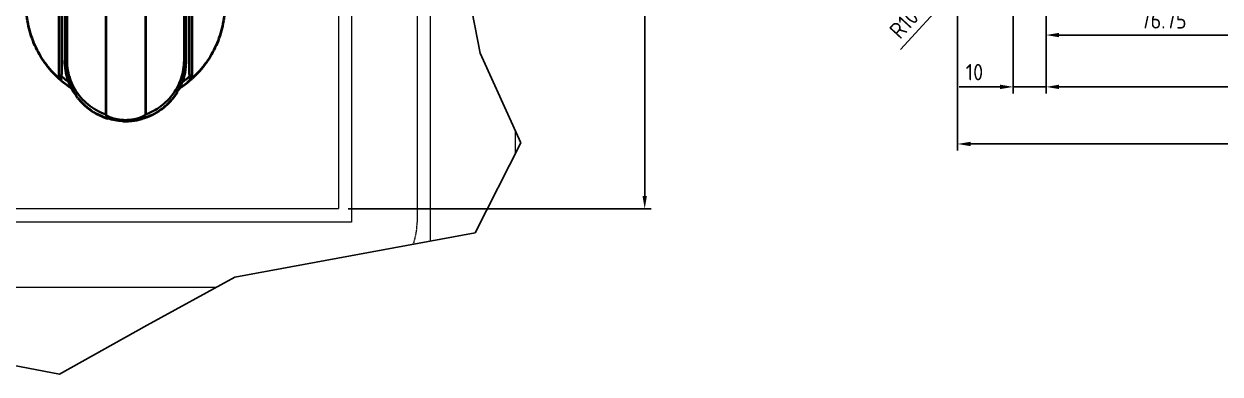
# Model space of a CAD drawing. Header units: millimetres. Extents: x 0 to 2378, y 0 to 1682.
# Drawn here: x 582.7 to 947.8, y 1176.7 to 1283.5 of the extents above; entities that cross this region are included whole.
import ezdxf

# ---------------------------------------------------------------- set-up
doc = ezdxf.new("R2010")
doc.units = ezdxf.units.MM
doc.header["$LTSCALE"] = 2
doc.linetypes.add('DASHED', pattern=[0.2067, 0.1654, -0.0413])
for name, color, linetype, lineweight, true_color in [('가려진 것(ISO)', 2, 'DASHED', 18, 0xffff00), ('가시적인 것(ISO)', 3, 'Continuous', 40, 0x00ff00), ('가시적인 좁은 것(ISO)', 3, 'Continuous', 35, 0x00ff00), ('치수(ISO)', 2, 'Continuous', 25, 0xffff00)]:
    doc.layers.add(name, color=color, linetype=linetype, lineweight=lineweight, true_color=true_color)
doc.layers.add('끊기 선(JIS)', color=7, linetype='Continuous', lineweight=25)
doc.styles.add('치수 텍스트_PSTEK_POSCO', font='isocp.shx')
doc.dimstyles.new('치수_PSTEK_POSCO', dxfattribs={"dimscale": 2, "dimtxt": 2.5, "dimasz": 2, "dimexe": 1, "dimexo": 1.5, "dimgap": 1, "dimtad": 1, "dimrnd": 1e-08, "dimdsep": 46, "dimtxsty": '치수 텍스트_PSTEK_POSCO', "dimcen": 0.09, "dimdle": 10, "dimclrd": 7, "dimclre": 7, "dimclrt": 2, "dimadec": 1, "dimazin": 2, "dimtfac": 1, "dimtmove": 0, "dimatfit": 3, "dimfxl": 1, "dimtolj": 1, "dimlwd": -1, "dimlwe": -1, "dimarcsym": 0})

# ---------------------------------------------------------------- blocks, each defined once
blk = doc.blocks.new('*D95')
at = {"layer": 'Defpoints', "color": 0, "transparency": 16777216}
for p in [(678.73, 1529.05), (678.73, 1227.05), (772.19, 1227.05)]:
    blk.add_point(p, dxfattribs=at)
at = {"layer": '치수(ISO)', "color": 7, "transparency": 16777216}
for p, q in [((681.73, 1529.05), (774.19, 1529.05)), ((772.19, 1525.05), (772.19, 1231.05)), ((681.73, 1227.05), (774.19, 1227.05))]:
    blk.add_line(p, q, dxfattribs=at)
for points in [[(771.53, 1525.05), (772.86, 1525.05), (772.19, 1529.05)], [(771.53, 1231.05), (772.86, 1231.05), (772.19, 1227.05)]]:
    blk.add_solid(points, dxfattribs=at)
at = {"layer": '치수(ISO)', "color": 2, "transparency": 16777216, "insert": (767.69, 1385.55), "char_height": 5, "attachment_point": 4, "rotation": 90, "style": '치수 텍스트_PSTEK_POSCO'}
blk.add_mtext('\\A1;151', dxfattribs=at)
blk = doc.blocks.new('*D124')
at = {"layer": 'Defpoints', "color": 0, "transparency": 16777216}
for p in [(894.67, 1324.29), (1150.67, 1324.29), (1150.67, 1264.29)]:
    blk.add_point(p, dxfattribs=at)
at = {"layer": '치수(ISO)', "color": 7, "transparency": 16777216}
for p, q in [((894.67, 1321.29), (894.67, 1262.29)), ((1150.67, 1321.29), (1150.67, 1262.29)), ((898.67, 1264.29), (1146.67, 1264.29))]:
    blk.add_line(p, q, dxfattribs=at)
for points in [[(898.67, 1264.96), (898.67, 1263.62), (894.67, 1264.29)], [(1146.67, 1264.96), (1146.67, 1263.62), (1150.67, 1264.29)]]:
    blk.add_solid(points, dxfattribs=at)
at = {"layer": '치수(ISO)', "color": 2, "transparency": 16777216, "insert": (1017.98, 1268.79), "char_height": 5, "attachment_point": 4, "style": '치수 텍스트_PSTEK_POSCO'}
blk.add_mtext('\\A1;256', dxfattribs=at)
blk = doc.blocks.new('*D126')
at = {"layer": 'Defpoints', "color": 0, "transparency": 16777216}
for p in [(884.67, 1324.29), (894.67, 1324.29), (894.67, 1264.29)]:
    blk.add_point(p, dxfattribs=at)
at = {"layer": '치수(ISO)', "color": 7, "transparency": 16777216}
for p, q in [((884.67, 1321.29), (884.67, 1262.29)), ((894.67, 1321.29), (894.67, 1262.29)), ((880.67, 1264.29), (868.17, 1264.29)), ((894.67, 1264.29), (884.67, 1264.29)), ((898.67, 1264.29), (902.67, 1264.29))]:
    blk.add_line(p, q, dxfattribs=at)
for points in [[(880.67, 1264.96), (880.67, 1263.62), (884.67, 1264.29)], [(898.67, 1264.96), (898.67, 1263.62), (894.67, 1264.29)]]:
    blk.add_solid(points, dxfattribs=at)
at = {"layer": '치수(ISO)', "color": 2, "transparency": 16777216, "insert": (870.17, 1268.79), "char_height": 5, "attachment_point": 4, "style": '치수 텍스트_PSTEK_POSCO'}
blk.add_mtext('\\A1;10', dxfattribs=at)
blk = doc.blocks.new('*D127')
at = {"layer": 'Defpoints', "color": 0, "transparency": 16777216}
for p in [(894.67, 1324.29), (887.92, 1316.91)]:
    blk.add_point(p, dxfattribs=at)
at = {"layer": '치수(ISO)', "color": 7, "transparency": 16777216}
blk.add_line((850.25, 1275.73), (885.22, 1313.96), dxfattribs=at)
blk.add_solid([(884.73, 1314.41), (885.71, 1313.51), (887.92, 1316.91)], dxfattribs=at)
at = {"layer": '치수(ISO)', "color": 2, "transparency": 16777216, "insert": (848.28, 1280.25), "char_height": 5, "attachment_point": 4, "rotation": 47.5454, "style": '치수 텍스트_PSTEK_POSCO'}
blk.add_mtext('\\A1;R10', dxfattribs=at)
blk = doc.blocks.new('*D128')
at = {"layer": 'Defpoints', "color": 0, "transparency": 16777216}
for p in [(867.67, 1296.79), (1177.67, 1296.79), (1177.67, 1246.88)]:
    blk.add_point(p, dxfattribs=at)
at = {"layer": '치수(ISO)', "color": 7, "transparency": 16777216}
for p, q in [((867.67, 1293.79), (867.67, 1244.88)), ((1177.67, 1293.79), (1177.67, 1244.88)), ((871.67, 1246.88), (1173.67, 1246.88))]:
    blk.add_line(p, q, dxfattribs=at)
for points in [[(871.67, 1247.54), (871.67, 1246.21), (867.67, 1246.88)], [(1173.67, 1247.54), (1173.67, 1246.21), (1177.67, 1246.88)]]:
    blk.add_solid(points, dxfattribs=at)
at = {"layer": '치수(ISO)', "color": 2, "transparency": 16777216, "insert": (1018.67, 1251.38), "char_height": 5, "attachment_point": 4, "style": '치수 텍스트_PSTEK_POSCO'}
blk.add_mtext('\\A1;310', dxfattribs=at)
blk = doc.blocks.new('*D130')
at = {"layer": 'Defpoints', "color": 0, "transparency": 16777216}
for p in [(971.42, 1340.79), (894.67, 1324.29), (894.67, 1280.1)]:
    blk.add_point(p, dxfattribs=at)
at = {"layer": '치수(ISO)', "color": 7, "transparency": 16777216}
for p, q in [((971.42, 1337.79), (971.42, 1278.1)), ((894.67, 1321.29), (894.67, 1278.1)), ((967.42, 1280.1), (898.67, 1280.1))]:
    blk.add_line(p, q, dxfattribs=at)
for points in [[(898.67, 1280.77), (898.67, 1279.44), (894.67, 1280.1)], [(967.42, 1280.77), (967.42, 1279.44), (971.42, 1280.1)]]:
    blk.add_solid(points, dxfattribs=at)
at = {"layer": '치수(ISO)', "color": 2, "transparency": 16777216, "insert": (923.44, 1284.6), "char_height": 5, "attachment_point": 4, "style": '치수 텍스트_PSTEK_POSCO'}
blk.add_mtext('\\A1;76.75', dxfattribs=at)

msp = doc.modelspace()

# ---------------------------------------------------------------- linework, layer by layer
at = {"layer": '가려진 것(ISO)'}
for p, q in [((682.7266, 1533.0478), (682.7266, 1223.0478)), ((702.7266, 1533.0478), (702.7266, 1223.0478)), ((678.7266, 1529.0478), (678.7266, 1227.0478)), ((706.7266, 1526.0335), (706.7266, 1217.2455)), ((732.7266, 1244.0399), (732.7266, 1250.7617)), ((678.7266, 1227.0478), (174.7266, 1227.0478)), ((682.7266, 1223.0478), (170.7266, 1223.0478)), ((641.3303, 1203.0478), (305.1734, 1203.0478))]:
    msp.add_line(p, q, dxfattribs=at)
msp.add_arc((682.7266, 1223.0478), 20, 340.23929, 0, dxfattribs=at)
at = {"layer": '가시적인 것(ISO)'}
for p, q in [((595.2266, 1449.0478), (595.2266, 1272.3478)), ((632.2266, 1272.3473), (632.2266, 1449.0481)), ((607.6807, 1300.9774), (607.6804, 1255.8821)), ((619.7726, 1300.9774), (619.7725, 1255.8824)), ((594.2266, 1289.054), (594.2266, 1268.0322)), ((633.2266, 1268.0322), (633.2266, 1289.0568))]:
    msp.add_line(p, q, dxfattribs=at)
for centre, major_axis, ratio, start_param, end_param in [((593.5937, 1268.1003), (-0.0427, 1.3134), 0.48079044, 4.24002372, 4.64485713), ((633.8582, 1268.0996), (0.0422, 1.3119), 0.48032831, 1.63765053, 2.04293207)]:
    msp.add_ellipse(centre, major_axis=major_axis, ratio=ratio, start_param=start_param, end_param=end_param, dxfattribs=at)
for points, knots in [([(593.3834, 1266.8887), (591.8379, 1268.2896), (590.4408, 1269.847), (587.9895, 1273.2245), (586.9422, 1275.0352), (585.237, 1278.8435), (584.5841, 1280.8296), (583.9196, 1283.8853), (583.7509, 1284.9146), (583.5207, 1286.986), (583.4592, 1288.0278), (583.4517, 1289.0694)], [-1.25220925, -1.25220925, -1.25220925, -1.25220925, -0.93896824, -0.93896824, -0.62576145, -0.62576145, -0.3126285, -0.3126285, -0.1562493, -0.1562493, -0.000001, -0.000001, -0.000001, -0.000001]), ([(644.0016, 1289.0694), (643.9941, 1288.0276), (643.9325, 1286.9856), (643.7023, 1284.9138), (643.5335, 1283.8842), (642.8687, 1280.828), (642.2156, 1278.8415), (640.51, 1275.0333), (639.4628, 1273.2231), (637.0119, 1269.8463), (635.6151, 1268.2893), (634.0699, 1266.8887)], [-1.25078986, -1.25078986, -1.25078986, -1.25078986, -1.09468686, -1.09468686, -0.93845387, -0.93845387, -0.62561404, -0.62561404, -0.31282474, -0.31282474, -0.00000088, -0.00000088, -0.00000088, -0.00000088]), ([(599.1999, 1260.8926), (597.9462, 1262.4824), (596.94, 1264.3088), (595.5858, 1268.1773), (595.2267, 1270.2776), (595.2266, 1272.3478)], [0, 0, 0, 0, 0.307930439, 0.307930439, 0.618472801, 0.618472801, 0.618472801, 0.618472801]), ([(631.9192, 1268.9893), (631.9197, 1268.9923), (631.9203, 1268.9953), (631.9208, 1268.9983), (631.9696, 1269.2629), (632.0126, 1269.5288), (632.0498, 1269.7957), (632.1672, 1270.639), (632.2265, 1271.4927), (632.2266, 1272.3473)], [0.9410152222, 0.9410152222, 0.9410152222, 0.9410152222, 0.9411764706, 0.9411764706, 0.9411764706, 0.9553207522, 0.9553207522, 0.9553207522, 1, 1, 1, 1]), ([(594.2246, 1266.1541), (594.2175, 1266.16), (594.1923, 1266.1811), (594.1292, 1266.2346), (594.1043, 1266.2557), (594.0338, 1266.3158), (593.984, 1266.3585), (593.8482, 1266.4758), (593.7544, 1266.5576), (593.5615, 1266.7282), (593.4684, 1266.8116), (593.3834, 1266.8887)], [-0.0707812005, -0.0707812005, -0.0707812005, -0.0707812005, -0.0554619635, -0.0554619635, -0.0476429769, -0.0476429769, -0.0354768856, -0.0354768856, -0.0172173939, -0.0172173939, -0.0000010422, -0.0000010422, -0.0000010422, -0.0000010422]), ([(594.2246, 1266.1541), (594.2208, 1266.1572), (594.2126, 1266.1699), (594.1919, 1266.2095), (594.1787, 1266.2384), (594.138, 1266.3418), (594.1076, 1266.4395), (594.068, 1266.6688), (594.054, 1266.831), (594.1005, 1267.2019), (594.1417, 1267.3612), (594.1755, 1267.521)], [0.000001, 0.000001, 0.000001, 0.000001, 0.0081161226, 0.0081161226, 0.0172801377, 0.0172801377, 0.0368124179, 0.0368124179, 0.0561770731, 0.0561770731, 0.0720283438, 0.0720283438, 0.0720283438, 0.0720283438]), ([(633.2778, 1267.521), (633.3116, 1267.3613), (633.3527, 1267.2021), (633.3992, 1266.8314), (633.3853, 1266.6692), (633.3457, 1266.4398), (633.3153, 1266.3419), (633.2746, 1266.2385), (633.2614, 1266.2095), (633.2406, 1266.1699), (633.2324, 1266.1572), (633.2287, 1266.1541)], [0.000001, 0.000001, 0.000001, 0.000001, 0.024489744, 0.024489744, 0.054427799, 0.054427799, 0.084635184, 0.084635184, 0.09880659, 0.09880659, 0.111353737, 0.111353737, 0.111353737, 0.111353737]), ([(633.2287, 1266.1541), (633.2358, 1266.16), (633.2609, 1266.1811), (633.324, 1266.2346), (633.349, 1266.2557), (633.4194, 1266.3158), (633.4692, 1266.3585), (633.6051, 1266.4758), (633.6989, 1266.5576), (633.8918, 1266.7282), (633.9848, 1266.8116), (634.0699, 1266.8887)], [0.0000018341, 0.0000018341, 0.0000018341, 0.0000018341, 0.015415401, 0.015415401, 0.0232826604, 0.0232826604, 0.0355238411, 0.0355238411, 0.0538959094, 0.0538959094, 0.0712183108, 0.0712183108, 0.0712183108, 0.0712183108]), ([(594.2246, 1266.1541), (594.9046, 1265.5819), (595.9068, 1264.8114), (596.9544, 1264.1057), (597.2685, 1263.9024)], [0, 0, 0, 0, 0.176054506, 0.250168, 0.250168, 0.250168, 0.250168]), ([(629.4516, 1262.6024), (629.4794, 1262.6472), (629.507, 1262.6921), (629.5343, 1262.7371), (629.6589, 1262.942), (629.7792, 1263.1488), (629.8953, 1263.3576), (630.3299, 1264.1393), (630.7048, 1264.947), (631.019, 1265.7735), (631.0453, 1265.8427), (631.0712, 1265.912), (631.0967, 1265.9815)], [0.8208071741, 0.8208071741, 0.8208071741, 0.8208071741, 0.8235294118, 0.8235294118, 0.8235294118, 0.8359271989, 0.8359271989, 0.8359271989, 0.8823529412, 0.8823529412, 0.8823529412, 0.8862409018, 0.8862409018, 0.8862409018, 0.8862409018]), ([(630.1873, 1263.9041), (630.4969, 1264.1045), (630.8028, 1264.3106), (631.1049, 1264.5221), (631.6152, 1264.8794), (632.1143, 1265.2525), (632.6015, 1265.6406), (632.8129, 1265.8089), (633.0219, 1265.9801), (633.2287, 1266.1541)], [0.750032047, 0.750032047, 0.750032047, 0.750032047, 0.823088642, 0.823088642, 0.823088642, 0.946474871, 0.946474871, 0.946474871, 1, 1, 1, 1]), ([(599.2, 1260.8926), (599.4597, 1260.5631), (599.7302, 1260.2431), (600.0104, 1259.9335), (600.0563, 1259.8828), (600.1025, 1259.8323), (600.1489, 1259.7822), (600.8746, 1258.9981), (601.6631, 1258.2824), (602.503, 1257.6414), (602.5703, 1257.59), (602.638, 1257.5391), (602.7059, 1257.4887), (603.5403, 1256.8698), (604.4237, 1256.3233), (605.3497, 1255.8531), (605.4401, 1255.8072), (605.5308, 1255.762), (605.622, 1255.7176), (606.4654, 1255.3066), (607.3425, 1254.9588), (608.2428, 1254.6793)], [0.213703646, 0.213703646, 0.213703646, 0.213703646, 0.235294118, 0.235294118, 0.235294118, 0.238831697, 0.238831697, 0.238831697, 0.294117647, 0.294117647, 0.294117647, 0.298547694, 0.298547694, 0.298547694, 0.352941176, 0.352941176, 0.352941176, 0.358250276, 0.358250276, 0.358250276, 0.407358339, 0.407358339, 0.407358339, 0.407358339]), ([(624.5705, 1257.3592), (624.6835, 1257.4409), (624.7954, 1257.5238), (624.9063, 1257.608), (625.075, 1257.7359), (625.2414, 1257.8667), (625.4053, 1258.0001), (626.1507, 1258.6068), (626.8456, 1259.2694), (627.4811, 1259.9759), (627.6055, 1260.1142), (627.7277, 1260.2542), (627.8475, 1260.3959)], [0.6989085306, 0.6989085306, 0.6989085306, 0.6989085306, 0.7058823529, 0.7058823529, 0.7058823529, 0.7164877504, 0.7164877504, 0.7164877504, 0.7647058824, 0.7647058824, 0.7647058824, 0.774148097, 0.774148097, 0.774148097, 0.774148097]), ([(612.8705, 1253.8677), (613.6546, 1253.8314), (614.4434, 1253.8449), (615.2314, 1253.9092), (615.3862, 1253.9218), (615.5409, 1253.9364), (615.6956, 1253.9529), (616.6833, 1254.0586), (617.6678, 1254.2447), (618.6366, 1254.5113), (618.6785, 1254.5229), (618.7204, 1254.5345), (618.7622, 1254.5464)], [0.488862795, 0.488862795, 0.488862795, 0.488862795, 0.529411765, 0.529411765, 0.529411765, 0.537376172, 0.537376172, 0.537376172, 0.588235294, 0.588235294, 0.588235294, 0.590436205, 0.590436205, 0.590436205, 0.590436205])]:
    msp.add_open_spline(points, degree=3, knots=knots, dxfattribs=at)
for points in [[(631.9192, 1268.9893), (631.73, 1267.9651), (631.4536, 1266.955), (631.0967, 1265.9815)], [(598.5677, 1263.1074), (598.5678, 1263.1073), (598.5679, 1263.1072), (598.5681, 1263.1071)], [(629.4516, 1262.6024), (628.972, 1261.8285), (628.4345, 1261.0893), (627.8475, 1260.3959)], [(628.8766, 1263.1022), (628.8766, 1263.1022), (628.8766, 1263.1022), (628.8767, 1263.1022)], [(619.7725, 1255.8824), (619.7725, 1255.8499), (619.7509, 1255.7892), (619.6926, 1255.7058), (619.6216, 1255.6304), (619.5385, 1255.5562), (619.4433, 1255.482), (619.3345, 1255.4059), (619.2108, 1255.3273), (619.0712, 1255.246), (618.9169, 1255.1633), (618.7464, 1255.0788), (618.5571, 1254.992), (618.3501, 1254.9045), (618.1261, 1254.817), (617.8859, 1254.7309), (617.6304, 1254.6468), (617.3604, 1254.5659), (617.077, 1254.4889), (616.7812, 1254.4166), (616.474, 1254.3498), (616.1566, 1254.2891), (615.8302, 1254.2352), (615.496, 1254.1887), (615.1555, 1254.1499), (614.8101, 1254.1193), (614.4612, 1254.0971), (614.1102, 1254.0833), (613.7591, 1254.0782), (613.408, 1254.0817), (613.0559, 1254.0938), (612.7051, 1254.1146), (612.357, 1254.144), (612.0133, 1254.1817), (611.6754, 1254.2274), (611.3448, 1254.2807), (611.0229, 1254.341), (610.7111, 1254.4077), (610.4105, 1254.4801), (610.1223, 1254.5575), (609.8478, 1254.639), (609.5878, 1254.7238), (609.3434, 1254.8109), (609.1156, 1254.8993), (608.9052, 1254.9879), (608.713, 1255.0758), (608.5402, 1255.1612), (608.3844, 1255.2447), (608.2436, 1255.3266), (608.1192, 1255.4057), (608.0101, 1255.482), (607.9147, 1255.5564), (607.8316, 1255.6306), (607.7607, 1255.7059), (607.7025, 1255.7895), (607.6804, 1255.8505), (607.6804, 1255.8821)], [(624.5706, 1257.3592), (622.8353, 1256.1039), (620.8417, 1255.1344), (618.7622, 1254.5464)], [(612.8705, 1253.8677), (611.3038, 1253.9401), (609.7342, 1254.2163), (608.2428, 1254.6793)]]:
    msp.add_open_spline(points, degree=3, dxfattribs=at)
at = {"layer": '가시적인 좁은 것(ISO)'}
for p, q in [((595.8763, 1449.0478), (595.8763, 1272.3478)), ((631.5771, 1272.3488), (631.5801, 1449.0474)), ((593.3834, 1289.054), (593.3834, 1266.8887)), ((634.0699, 1266.8887), (634.0699, 1289.054)), ((595.2266, 1272.3478), (595.8763, 1272.3478))]:
    msp.add_line(p, q, dxfattribs=at)
for points, knots in [([(595.8763, 1272.3478), (595.8763, 1271.3394), (595.9637, 1270.341), (596.141, 1269.3454), (596.3183, 1268.3498), (596.5855, 1267.357), (596.9431, 1266.3887), (597.3007, 1265.4204), (597.7487, 1264.4767), (598.2785, 1263.5798), (598.8082, 1262.6828), (599.4197, 1261.8326), (600.0974, 1261.0467), (600.7751, 1260.2609), (601.519, 1259.5393), (602.3175, 1258.889), (603.1159, 1258.2387), (603.9689, 1257.6595), (604.8639, 1257.1572), (605.7589, 1256.655), (606.696, 1256.2296), (607.6804, 1255.8821)], [0, 0, 0, 0, 0.14285714, 0.14285714, 0.14285714, 0.28571429, 0.28571429, 0.28571429, 0.42857143, 0.42857143, 0.42857143, 0.57142857, 0.57142857, 0.57142857, 0.71428571, 0.71428571, 0.71428571, 0.85714286, 0.85714286, 0.85714286, 1, 1, 1, 1]), ([(631.5771, 1272.3488), (631.7033, 1272.3486), (631.8198, 1272.3484), (631.9172, 1272.3482), (632.0146, 1272.3479), (632.093, 1272.3476), (632.146, 1272.3475), (632.199, 1272.3474), (632.2266, 1272.3476), (632.2266, 1272.3473)], [0, 0, 0, 0, 0.33333333, 0.33333333, 0.33333333, 0.66666667, 0.66666667, 0.66666667, 1, 1, 1, 1]), ([(594.1755, 1267.521), (594.4206, 1267.3012), (594.6783, 1267.0778), (594.9493, 1266.8514), (595.0969, 1266.7281), (595.2484, 1266.604), (595.4041, 1266.4792), (595.7089, 1266.2349), (596.0294, 1265.9879), (596.3668, 1265.7397), (596.404, 1265.7123), (596.4414, 1265.685), (596.4789, 1265.6576)], [0, 0, 0, 0, 0.080930676, 0.080930676, 0.080930676, 0.125, 0.125, 0.125, 0.211297535, 0.211297535, 0.211297535, 0.22080193, 0.22080193, 0.22080193, 0.22080193]), ([(630.9744, 1265.6573), (631.31, 1265.9017), (631.6448, 1266.1565), (631.9786, 1266.4225), (632.4137, 1266.7692), (632.8471, 1267.1349), (633.2778, 1267.521)], [0.838602304, 0.838602304, 0.838602304, 0.838602304, 0.908671017, 0.908671017, 0.908671017, 1, 1, 1, 1])]:
    msp.add_open_spline(points, degree=3, knots=knots, dxfattribs=at)
for points in [[(619.7725, 1255.8824), (620.632, 1256.1889), (622.2837, 1256.9086), (624.5643, 1258.3595), (626.5939, 1260.1204), (628.3297, 1262.172), (629.7377, 1264.4723), (630.7843, 1266.9702), (631.4343, 1269.6191), (631.5821, 1271.4285), (631.5771, 1272.3488)], [(597.5752, 1264.8967), (597.5753, 1264.8966), (597.5755, 1264.8964), (597.5757, 1264.8963)], [(629.8685, 1264.8903), (629.8686, 1264.8904), (629.8686, 1264.8904), (629.8686, 1264.8904)]]:
    msp.add_open_spline(points, degree=3, dxfattribs=at)
at = {"layer": '끊기 선(JIS)'}
for p, q in [((716.5585, 1302.0437), (721.9626, 1274.6259)), ((721.9626, 1274.6259), (734.3295, 1247.2081)), ((734.3295, 1247.2081), (720.4582, 1219.7903)), ((720.4582, 1219.7903), (647.0888, 1206.1933)), ((647.0888, 1206.1933), (620.3159, 1191.5692)), ((620.3159, 1191.5692), (593.543, 1176.6808)), ((593.543, 1176.6808), (566.7701, 1181.813))]:
    msp.add_line(p, q, dxfattribs=at)

# ---------------------------------------------------------------- dimensions: what is measured, and where the dimension line sits
at = {"layer": '치수(ISO)', "color": 7}
for base, p1, p2, angle, override, picture, middle in [((772.1926, 1227.0478), (678.7266, 1529.0478), (678.7266, 1227.0478), 90, {"dimdec": 2, "dimlfac": 0.5, "dimtp": 0, "dimtm": 0, "dimtdec": 2, "dimtofl": 0, "dimatfit": 1}, '*D95', (772.1926, 1389.0478)), ((894.6712, 1280.1033), (971.4212, 1340.7885), (894.6712, 1324.2885), 180, {"dimdec": 2, "dimtp": 0, "dimtm": 0, "dimtdec": 2, "dimtofl": 0, "dimatfit": 1}, '*D130', (930.5462, 1280.1033)), ((894.6712, 1264.2885), (884.6712, 1324.2885), (894.6712, 1324.2885), 180, {"dimdec": 2, "dimtp": 0, "dimtm": 0, "dimtdec": 2, "dimtofl": 1, "dimatfit": 1}, '*D126', (872.4192, 1264.2885)), ((1150.6712, 1264.2885), (894.6712, 1324.2885), (1150.6712, 1324.2885), 180, {"dimdec": 2, "dimtp": 0, "dimtm": 0, "dimtdec": 2, "dimtofl": 0, "dimatfit": 1}, '*D124', (1022.6712, 1264.2885)), ((1177.6712, 1246.8762), (867.6712, 1296.7885), (1177.6712, 1296.7885), 180, {"dimdec": 2, "dimtp": 0, "dimtm": 0, "dimtdec": 2, "dimtofl": 0, "dimatfit": 1}, '*D128', (1022.6712, 1246.8762))]:
    dim = msp.add_linear_dim(base=base, p1=p1, p2=p2, angle=angle, dimstyle='치수_PSTEK_POSCO', override=override, dxfattribs=at)
    dim.commit()
    dim.dimension.update_dxf_attribs({"geometry": picture, "text_midpoint": middle, "dimtype": 160})
dim = msp.add_radius_dim(center=(894.6712, 1324.2885), mpoint=(887.9211, 1316.9104), dimstyle='치수_PSTEK_POSCO', override={"dimdec": 2, "dimcen": 0, "dimtp": 0, "dimtm": 0, "dimtdec": 2, "dimtofl": 0}, dxfattribs=at)
dim.commit()
dim.dimension.update_dxf_attribs({"geometry": '*D127', "text_midpoint": (854.4707, 1280.3475), "dimtype": 164})

doc.saveas('drawing.dxf')
